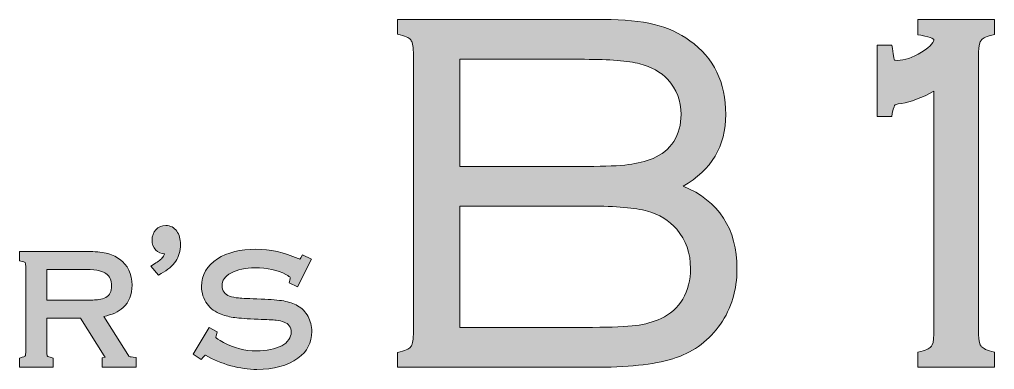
# Model space of a CAD drawing. Header units: inches. Extents: x 1117 to 1992, y -2324 to -585.
# Drawn here: x 1354.9 to 1421, y -1013.1 to -989.4 of the extents above; entities that cross this region are included whole.
import ezdxf

# ---------------------------------------------------------------- set-up
doc = ezdxf.new("R2010")
doc.units = ezdxf.units.IN
doc.header["$MEASUREMENT"] = 0
doc.layers.add('Layer 1', color=7, linetype='Continuous')

# ---------------------------------------------------------------- blocks, each defined once
blk = doc.blocks.new('block 189')
at = {"layer": 'Layer 1', "true_color": 0x010101}
h = blk.add_hatch(color=18, dxfattribs=at)
h.dxf.hatch_style = 2
edge = h.paths.add_edge_path()
edge.add_spline(control_points=[(1399.857, -1000.724), (1401.779, -999.631), (1402.752, -998), (1402.752, -995.868), (1402.752, -993.711), (1401.934, -992.03), (1400.321, -990.873), (1399.623, -990.361), (1398.806, -989.989), (1397.894, -989.768), (1396.994, -989.551), (1395.848, -989.44), (1394.485, -989.44), (1394.485, -989.44), (1380.497, -989.44), (1380.497, -989.44), (1380.497, -989.44), (1380.497, -990.428), (1380.497, -990.428), (1380.497, -990.428), (1380.69, -990.474), (1380.69, -990.474), (1381.147, -990.582), (1381.331, -990.726), (1381.407, -990.827), (1381.485, -990.931), (1381.577, -991.165), (1381.577, -991.682), (1381.577, -991.682), (1381.577, -1010.737), (1381.577, -1010.737), (1381.577, -1011.253), (1381.486, -1011.481), (1381.408, -1011.582), (1381.332, -1011.681), (1381.144, -1011.826), (1380.682, -1011.948), (1380.682, -1011.948), (1380.496, -1011.996), (1380.496, -1011.996), (1380.496, -1011.996), (1380.496, -1012.979), (1380.496, -1012.979), (1380.496, -1012.979), (1394.164, -1012.979), (1394.164, -1012.979), (1396.409, -1012.979), (1398.17, -1012.762), (1399.395, -1012.333), (1400.644, -1011.894), (1401.651, -1011.134), (1402.386, -1010.071), (1403.132, -1008.997), (1403.511, -1007.74), (1403.511, -1006.333), (1403.512, -1003.606), (1402.283, -1001.722), (1399.857, -1000.724)], knot_values=[0, 0, 0, 0, 1, 1, 1, 2, 2, 2, 3, 3, 3, 4, 4, 4, 5, 5, 5, 6, 6, 6, 7, 7, 7, 8, 8, 8, 9, 9, 9, 10, 10, 10, 11, 11, 11, 12, 12, 12, 13, 13, 13, 14, 14, 14, 15, 15, 15, 16, 16, 16, 17, 17, 17, 18, 18, 18, 19, 19, 19, 19], degree=3, periodic=1)
edge = h.paths.add_edge_path()
edge.add_spline(control_points=[(1384.727, -1002.076), (1384.727, -1002.076), (1393.557, -1002.076), (1393.557, -1002.076), (1395.304, -1002.076), (1396.611, -1002.19), (1397.441, -1002.414), (1398.243, -1002.63), (1398.912, -1003.044), (1399.426, -1003.643), (1400.048, -1004.369), (1400.362, -1005.263), (1400.362, -1006.299), (1400.362, -1007.082), (1400.184, -1007.776), (1399.832, -1008.364), (1399.483, -1008.948), (1398.988, -1009.392), (1398.366, -1009.682), (1397.84, -1009.918), (1397.261, -1010.079), (1396.647, -1010.16), (1396.02, -1010.242), (1395.037, -1010.284), (1393.727, -1010.284), (1393.727, -1010.284), (1384.727, -1010.284), (1384.727, -1010.284), (1384.727, -1010.284), (1384.727, -1002.076), (1384.727, -1002.076), (1384.727, -1002.076), (1384.727, -1002.076), (1384.727, -1002.076)], knot_values=[0, 0, 0, 0, 1, 1, 1, 2, 2, 2, 3, 3, 3, 4, 4, 4, 5, 5, 5, 6, 6, 6, 7, 7, 7, 8, 8, 8, 9, 9, 9, 10, 10, 10, 11, 11, 11, 11], degree=3, periodic=1)
edge = h.paths.add_edge_path()
edge.add_spline(control_points=[(1399.22, -997.691), (1398.89, -998.207), (1398.418, -998.595), (1397.818, -998.843), (1397.31, -999.048), (1396.75, -999.191), (1396.149, -999.266), (1395.54, -999.343), (1394.599, -999.383), (1393.354, -999.383), (1393.354, -999.383), (1384.727, -999.383), (1384.727, -999.383), (1384.727, -999.383), (1384.727, -992.135), (1384.727, -992.135), (1384.727, -992.135), (1393.186, -992.135), (1393.186, -992.135), (1394.867, -992.135), (1396.127, -992.238), (1396.93, -992.44), (1397.706, -992.636), (1398.345, -992.994), (1398.824, -993.506), (1399.427, -994.162), (1399.72, -994.935), (1399.72, -995.869), (1399.721, -996.559), (1399.552, -997.172), (1399.22, -997.691)], knot_values=[0, 0, 0, 0, 1, 1, 1, 2, 2, 2, 3, 3, 3, 4, 4, 4, 5, 5, 5, 6, 6, 6, 7, 7, 7, 8, 8, 8, 9, 9, 9, 10, 10, 10, 10], degree=3, periodic=1)
h = blk.add_hatch(color=18, dxfattribs=at)
h.dxf.hatch_style = 2
edge = h.paths.add_edge_path()
edge.add_spline(control_points=[(1415.772, -990.476), (1415.772, -990.476), (1415.98, -990.511), (1415.98, -990.511), (1416.756, -990.645), (1416.856, -990.805), (1416.852, -990.788), (1416.852, -990.919), (1416.742, -991.205), (1416.007, -991.655), (1415.408, -992.023), (1414.865, -992.209), (1414.393, -992.209), (1414.248, -992.209), (1414.192, -992.186), (1414.19, -992.192), (1414.176, -992.159), (1414.122, -992.007), (1414.043, -991.397), (1414.043, -991.397), (1414.014, -991.18), (1414.014, -991.18), (1414.014, -991.18), (1413.004, -991.18), (1413.004, -991.18), (1413.004, -991.18), (1413.004, -996.001), (1413.004, -996.001), (1413.004, -996.001), (1413.997, -996.001), (1413.997, -996.001), (1413.997, -996.001), (1414.039, -995.802), (1414.039, -995.802), (1414.136, -995.34), (1414.207, -995.246), (1414.211, -995.239), (1414.214, -995.236), (1414.292, -995.172), (1414.656, -995.12), (1415.298, -995.028), (1416.035, -994.747), (1416.852, -994.282), (1416.852, -994.282), (1416.852, -1010.738), (1416.852, -1010.738), (1416.852, -1011.24), (1416.761, -1011.465), (1416.684, -1011.565), (1416.608, -1011.663), (1416.423, -1011.804), (1415.964, -1011.912), (1415.964, -1011.912), (1415.772, -1011.958), (1415.772, -1011.958), (1415.772, -1011.958), (1415.772, -1012.98), (1415.772, -1012.98), (1415.772, -1012.98), (1420.964, -1012.98), (1420.964, -1012.98), (1420.964, -1012.98), (1420.964, -1011.963), (1420.964, -1011.963), (1420.964, -1011.963), (1420.778, -1011.914), (1420.778, -1011.914), (1420.315, -1011.792), (1420.127, -1011.651), (1420.05, -1011.554), (1419.974, -1011.458), (1419.884, -1011.239), (1419.884, -1010.738), (1419.884, -1010.738), (1419.884, -991.683), (1419.884, -991.683), (1419.884, -991.181), (1419.976, -990.957), (1420.053, -990.856), (1420.128, -990.757), (1420.314, -990.617), (1420.773, -990.509), (1420.773, -990.509), (1420.965, -990.463), (1420.965, -990.463), (1420.965, -990.463), (1420.965, -989.441), (1420.965, -989.441), (1420.965, -989.441), (1415.773, -989.441), (1415.773, -989.441), (1415.773, -989.441), (1415.772, -990.476), (1415.772, -990.476), (1415.772, -990.476), (1415.772, -990.476), (1415.772, -990.476)], knot_values=[0, 0, 0, 0, 1, 1, 1, 2, 2, 2, 3, 3, 3, 4, 4, 4, 5, 5, 5, 6, 6, 6, 7, 7, 7, 8, 8, 8, 9, 9, 9, 10, 10, 10, 11, 11, 11, 12, 12, 12, 13, 13, 13, 14, 14, 14, 15, 15, 15, 16, 16, 16, 17, 17, 17, 18, 18, 18, 19, 19, 19, 20, 20, 20, 21, 21, 21, 22, 22, 22, 23, 23, 23, 24, 24, 24, 25, 25, 25, 26, 26, 26, 27, 27, 27, 28, 28, 28, 29, 29, 29, 30, 30, 30, 31, 31, 31, 32, 32, 32, 32], degree=3, periodic=1)
h = blk.add_hatch(color=18, dxfattribs=at)
h.dxf.hatch_style = 2
edge = h.paths.add_edge_path()
edge.add_spline(control_points=[(1364.798, -1003.39), (1364.526, -1003.39), (1364.3, -1003.486), (1364.123, -1003.674), (1363.951, -1003.858), (1363.864, -1004.092), (1363.864, -1004.369), (1363.864, -1004.644), (1363.949, -1004.871), (1364.116, -1005.047), (1364.272, -1005.211), (1364.473, -1005.301), (1364.714, -1005.315), (1364.681, -1005.392), (1364.641, -1005.46), (1364.595, -1005.521), (1364.483, -1005.668), (1364.294, -1005.824), (1364.034, -1005.986), (1364.034, -1005.986), (1363.787, -1006.14), (1363.787, -1006.14), (1363.787, -1006.14), (1364.306, -1006.747), (1364.306, -1006.747), (1364.306, -1006.747), (1364.486, -1006.646), (1364.486, -1006.646), (1364.934, -1006.393), (1365.266, -1006.109), (1365.472, -1005.804), (1365.684, -1005.488), (1365.791, -1005.108), (1365.791, -1004.672), (1365.791, -1004.307), (1365.706, -1004.005), (1365.541, -1003.775), (1365.36, -1003.523), (1365.102, -1003.39), (1364.798, -1003.39)], knot_values=[0, 0, 0, 0, 1, 1, 1, 2, 2, 2, 3, 3, 3, 4, 4, 4, 5, 5, 5, 6, 6, 6, 7, 7, 7, 8, 8, 8, 9, 9, 9, 10, 10, 10, 11, 11, 11, 12, 12, 12, 13, 13, 13, 13], degree=3, periodic=1)
h = blk.add_hatch(color=18, dxfattribs=at)
h.dxf.hatch_style = 2
edge = h.paths.add_edge_path()
edge.add_spline(control_points=[(1362.329, -1012.25), (1362.321, -1012.246), (1362.284, -1012.222), (1362.224, -1012.131), (1362.224, -1012.131), (1360.592, -1009.54), (1360.592, -1009.54), (1361.142, -1009.438), (1361.581, -1009.239), (1361.901, -1008.944), (1362.306, -1008.571), (1362.511, -1008.062), (1362.511, -1007.429), (1362.511, -1006.657), (1362.22, -1006.06), (1361.648, -1005.656), (1361.391, -1005.471), (1361.086, -1005.338), (1360.743, -1005.261), (1360.413, -1005.188), (1359.989, -1005.15), (1359.481, -1005.15), (1359.481, -1005.15), (1354.879, -1005.15), (1354.879, -1005.15), (1354.879, -1005.15), (1354.879, -1005.77), (1354.879, -1005.77), (1354.879, -1005.77), (1355.065, -1005.819), (1355.065, -1005.819), (1355.229, -1005.862), (1355.263, -1005.906), (1355.264, -1005.906), (1355.264, -1005.906), (1355.298, -1005.956), (1355.298, -1006.14), (1355.298, -1006.14), (1355.298, -1011.99), (1355.298, -1011.99), (1355.298, -1012.176), (1355.263, -1012.228), (1355.263, -1012.228), (1355.263, -1012.228), (1355.227, -1012.27), (1355.067, -1012.311), (1355.067, -1012.311), (1354.879, -1012.36), (1354.879, -1012.36), (1354.879, -1012.36), (1354.879, -1012.98), (1354.879, -1012.98), (1354.879, -1012.98), (1357.152, -1012.98), (1357.152, -1012.98), (1357.152, -1012.98), (1357.152, -1012.361), (1357.152, -1012.361), (1357.152, -1012.361), (1356.966, -1012.311), (1356.966, -1012.311), (1356.804, -1012.269), (1356.769, -1012.225), (1356.769, -1012.224), (1356.768, -1012.224), (1356.733, -1012.174), (1356.733, -1011.99), (1356.733, -1011.99), (1356.733, -1009.662), (1356.733, -1009.662), (1356.733, -1009.662), (1359.01, -1009.662), (1359.01, -1009.662), (1359.01, -1009.662), (1360.622, -1012.21), (1360.622, -1012.21), (1360.647, -1012.249), (1360.666, -1012.281), (1360.682, -1012.307), (1360.681, -1012.307), (1360.679, -1012.308), (1360.678, -1012.308), (1360.678, -1012.308), (1360.479, -1012.349), (1360.479, -1012.349), (1360.479, -1012.349), (1360.479, -1012.98), (1360.479, -1012.98), (1360.479, -1012.98), (1362.792, -1012.98), (1362.792, -1012.98), (1362.792, -1012.98), (1362.792, -1012.333), (1362.792, -1012.333), (1362.792, -1012.333), (1362.575, -1012.305), (1362.575, -1012.305), (1362.387, -1012.28), (1362.334, -1012.253), (1362.329, -1012.25)], knot_values=[0, 0, 0, 0, 1, 1, 1, 2, 2, 2, 3, 3, 3, 4, 4, 4, 5, 5, 5, 6, 6, 6, 7, 7, 7, 8, 8, 8, 9, 9, 9, 10, 10, 10, 11, 11, 11, 12, 12, 12, 13, 13, 13, 14, 14, 14, 15, 15, 15, 16, 16, 16, 17, 17, 17, 18, 18, 18, 19, 19, 19, 20, 20, 20, 21, 21, 21, 22, 22, 22, 23, 23, 23, 24, 24, 24, 25, 25, 25, 26, 26, 26, 27, 27, 27, 28, 28, 28, 29, 29, 29, 30, 30, 30, 31, 31, 31, 32, 32, 32, 33, 33, 33, 33], degree=3, periodic=1)
edge = h.paths.add_edge_path()
edge.add_spline(control_points=[(1356.733, -1006.364), (1356.733, -1006.364), (1359.376, -1006.364), (1359.376, -1006.364), (1360.19, -1006.364), (1360.568, -1006.513), (1360.741, -1006.638), (1360.997, -1006.821), (1361.121, -1007.092), (1361.121, -1007.468), (1361.121, -1007.854), (1360.997, -1008.103), (1360.732, -1008.251), (1360.603, -1008.323), (1360.439, -1008.374), (1360.245, -1008.402), (1360.032, -1008.433), (1359.705, -1008.449), (1359.27, -1008.449), (1359.27, -1008.449), (1356.732, -1008.449), (1356.732, -1008.449), (1356.732, -1008.449), (1356.733, -1006.364), (1356.733, -1006.364), (1356.733, -1006.364), (1356.733, -1006.364), (1356.733, -1006.364)], knot_values=[0, 0, 0, 0, 1, 1, 1, 2, 2, 2, 3, 3, 3, 4, 4, 4, 5, 5, 5, 6, 6, 6, 7, 7, 7, 8, 8, 8, 9, 9, 9, 9], degree=3, periodic=1)
h = blk.add_hatch(color=18, dxfattribs=at)
h.dxf.hatch_style = 2
edge = h.paths.add_edge_path()
edge.add_spline(control_points=[(1373.731, -1008.821), (1373.468, -1008.673), (1373.15, -1008.564), (1372.785, -1008.498), (1372.433, -1008.435), (1371.932, -1008.393), (1371.255, -1008.37), (1370.474, -1008.34), (1369.958, -1008.314), (1369.724, -1008.293), (1369.505, -1008.273), (1369.3, -1008.231), (1369.114, -1008.168), (1368.958, -1008.115), (1368.837, -1008.027), (1368.745, -1007.901), (1368.654, -1007.776), (1368.61, -1007.638), (1368.61, -1007.482), (1368.61, -1007.111), (1368.805, -1006.825), (1369.204, -1006.609), (1369.65, -1006.373), (1370.204, -1006.252), (1370.854, -1006.252), (1371.671, -1006.252), (1372.371, -1006.406), (1372.936, -1006.708), (1373.127, -1006.808), (1373.2, -1006.873), (1373.225, -1006.899), (1373.221, -1006.942), (1373.212, -1007.004), (1373.198, -1007.085), (1373.198, -1007.085), (1373.166, -1007.268), (1373.166, -1007.268), (1373.166, -1007.268), (1373.712, -1007.541), (1373.712, -1007.541), (1373.712, -1007.541), (1374.66, -1005.664), (1374.66, -1005.664), (1374.66, -1005.664), (1374.06, -1005.377), (1374.06, -1005.377), (1374.06, -1005.377), (1373.943, -1005.573), (1373.943, -1005.573), (1373.915, -1005.62), (1373.893, -1005.652), (1373.877, -1005.673), (1373.847, -1005.661), (1373.81, -1005.647), (1373.768, -1005.63), (1372.816, -1005.207), (1371.853, -1004.993), (1370.906, -1004.993), (1369.859, -1004.993), (1368.979, -1005.213), (1368.292, -1005.647), (1367.581, -1006.095), (1367.22, -1006.723), (1367.22, -1007.514), (1367.22, -1007.963), (1367.345, -1008.361), (1367.592, -1008.698), (1367.834, -1009.02), (1368.157, -1009.255), (1368.55, -1009.397), (1368.839, -1009.503), (1369.152, -1009.579), (1369.479, -1009.623), (1369.796, -1009.666), (1370.323, -1009.703), (1371.048, -1009.733), (1371.649, -1009.755), (1372.062, -1009.779), (1372.274, -1009.804), (1372.475, -1009.828), (1372.659, -1009.868), (1372.816, -1009.921), (1372.961, -1009.974), (1373.075, -1010.061), (1373.163, -1010.185), (1373.251, -1010.308), (1373.293, -1010.445), (1373.293, -1010.603), (1373.293, -1010.78), (1373.239, -1010.948), (1373.126, -1011.114), (1373.009, -1011.287), (1372.855, -1011.423), (1372.656, -1011.526), (1372.206, -1011.759), (1371.625, -1011.877), (1370.932, -1011.877), (1370.169, -1011.877), (1369.423, -1011.686), (1368.713, -1011.311), (1368.341, -1011.114), (1368.22, -1011.006), (1368.183, -1010.964), (1368.186, -1010.946), (1368.192, -1010.921), (1368.203, -1010.885), (1368.203, -1010.885), (1368.275, -1010.598), (1368.275, -1010.598), (1368.275, -1010.598), (1367.742, -1010.288), (1367.742, -1010.288), (1367.742, -1010.288), (1366.661, -1012.1), (1366.661, -1012.1), (1366.661, -1012.1), (1367.197, -1012.45), (1367.197, -1012.45), (1367.197, -1012.45), (1367.34, -1012.283), (1367.34, -1012.283), (1367.393, -1012.22), (1367.432, -1012.184), (1367.457, -1012.161), (1367.463, -1012.165), (1367.47, -1012.169), (1367.479, -1012.174), (1368.004, -1012.471), (1368.581, -1012.708), (1369.194, -1012.878), (1369.808, -1013.049), (1370.405, -1013.136), (1370.965, -1013.136), (1372.113, -1013.136), (1373.051, -1012.88), (1373.755, -1012.375), (1374.375, -1011.926), (1374.689, -1011.314), (1374.689, -1010.556), (1374.689, -1010.193), (1374.604, -1009.852), (1374.436, -1009.544), (1374.266, -1009.231), (1374.028, -1008.987), (1373.731, -1008.821)], knot_values=[0, 0, 0, 0, 1, 1, 1, 2, 2, 2, 3, 3, 3, 4, 4, 4, 5, 5, 5, 6, 6, 6, 7, 7, 7, 8, 8, 8, 9, 9, 9, 10, 10, 10, 11, 11, 11, 12, 12, 12, 13, 13, 13, 14, 14, 14, 15, 15, 15, 16, 16, 16, 17, 17, 17, 18, 18, 18, 19, 19, 19, 20, 20, 20, 21, 21, 21, 22, 22, 22, 23, 23, 23, 24, 24, 24, 25, 25, 25, 26, 26, 26, 27, 27, 27, 28, 28, 28, 29, 29, 29, 30, 30, 30, 31, 31, 31, 32, 32, 32, 33, 33, 33, 34, 34, 34, 35, 35, 35, 36, 36, 36, 37, 37, 37, 38, 38, 38, 39, 39, 39, 40, 40, 40, 41, 41, 41, 42, 42, 42, 43, 43, 43, 44, 44, 44, 45, 45, 45, 46, 46, 46, 47, 47, 47, 48, 48, 48, 48], degree=3, periodic=1)
at = {"layer": 'Layer 1', "lineweight": 0}
for points, knots in [([(1399.857, -1000.724), (1401.779, -999.631), (1402.752, -998), (1402.752, -995.868), (1402.752, -993.711), (1401.934, -992.03), (1400.321, -990.873), (1399.623, -990.361), (1398.806, -989.989), (1397.894, -989.768), (1396.994, -989.551), (1395.848, -989.44), (1394.485, -989.44), (1394.485, -989.44), (1380.497, -989.44), (1380.497, -989.44), (1380.497, -989.44), (1380.497, -990.428), (1380.497, -990.428), (1380.497, -990.428), (1380.69, -990.474), (1380.69, -990.474), (1381.147, -990.582), (1381.331, -990.726), (1381.407, -990.827), (1381.485, -990.931), (1381.577, -991.165), (1381.577, -991.682), (1381.577, -991.682), (1381.577, -1010.737), (1381.577, -1010.737), (1381.577, -1011.253), (1381.486, -1011.481), (1381.408, -1011.582), (1381.332, -1011.681), (1381.144, -1011.826), (1380.682, -1011.948), (1380.682, -1011.948), (1380.496, -1011.996), (1380.496, -1011.996), (1380.496, -1011.996), (1380.496, -1012.979), (1380.496, -1012.979), (1380.496, -1012.979), (1394.164, -1012.979), (1394.164, -1012.979), (1396.409, -1012.979), (1398.17, -1012.762), (1399.395, -1012.333), (1400.644, -1011.894), (1401.651, -1011.134), (1402.386, -1010.071), (1403.132, -1008.997), (1403.511, -1007.74), (1403.511, -1006.333), (1403.512, -1003.606), (1402.283, -1001.722), (1399.857, -1000.724)], [0, 0, 0, 0, 1, 1, 1, 2, 2, 2, 3, 3, 3, 4, 4, 4, 5, 5, 5, 6, 6, 6, 7, 7, 7, 8, 8, 8, 9, 9, 9, 10, 10, 10, 11, 11, 11, 12, 12, 12, 13, 13, 13, 14, 14, 14, 15, 15, 15, 16, 16, 16, 17, 17, 17, 18, 18, 18, 19, 19, 19, 19]), ([(1415.772, -990.476), (1415.772, -990.476), (1415.98, -990.511), (1415.98, -990.511), (1416.756, -990.645), (1416.856, -990.805), (1416.852, -990.788), (1416.852, -990.919), (1416.742, -991.205), (1416.007, -991.655), (1415.408, -992.023), (1414.865, -992.209), (1414.393, -992.209), (1414.248, -992.209), (1414.192, -992.186), (1414.19, -992.192), (1414.176, -992.159), (1414.122, -992.007), (1414.043, -991.397), (1414.043, -991.397), (1414.014, -991.18), (1414.014, -991.18), (1414.014, -991.18), (1413.004, -991.18), (1413.004, -991.18), (1413.004, -991.18), (1413.004, -996.001), (1413.004, -996.001), (1413.004, -996.001), (1413.997, -996.001), (1413.997, -996.001), (1413.997, -996.001), (1414.039, -995.802), (1414.039, -995.802), (1414.136, -995.34), (1414.207, -995.246), (1414.211, -995.239), (1414.214, -995.236), (1414.292, -995.172), (1414.656, -995.12), (1415.298, -995.028), (1416.035, -994.747), (1416.852, -994.282), (1416.852, -994.282), (1416.852, -1010.738), (1416.852, -1010.738), (1416.852, -1011.24), (1416.761, -1011.465), (1416.684, -1011.565), (1416.608, -1011.663), (1416.423, -1011.804), (1415.964, -1011.912), (1415.964, -1011.912), (1415.772, -1011.958), (1415.772, -1011.958), (1415.772, -1011.958), (1415.772, -1012.98), (1415.772, -1012.98), (1415.772, -1012.98), (1420.964, -1012.98), (1420.964, -1012.98), (1420.964, -1012.98), (1420.964, -1011.963), (1420.964, -1011.963), (1420.964, -1011.963), (1420.778, -1011.914), (1420.778, -1011.914), (1420.315, -1011.792), (1420.127, -1011.651), (1420.05, -1011.554), (1419.974, -1011.458), (1419.884, -1011.239), (1419.884, -1010.738), (1419.884, -1010.738), (1419.884, -991.683), (1419.884, -991.683), (1419.884, -991.181), (1419.976, -990.957), (1420.053, -990.856), (1420.128, -990.757), (1420.314, -990.617), (1420.773, -990.509), (1420.773, -990.509), (1420.965, -990.463), (1420.965, -990.463), (1420.965, -990.463), (1420.965, -989.441), (1420.965, -989.441), (1420.965, -989.441), (1415.773, -989.441), (1415.773, -989.441), (1415.773, -989.441), (1415.772, -990.476), (1415.772, -990.476), (1415.772, -990.476), (1415.772, -990.476), (1415.772, -990.476)], [0, 0, 0, 0, 1, 1, 1, 2, 2, 2, 3, 3, 3, 4, 4, 4, 5, 5, 5, 6, 6, 6, 7, 7, 7, 8, 8, 8, 9, 9, 9, 10, 10, 10, 11, 11, 11, 12, 12, 12, 13, 13, 13, 14, 14, 14, 15, 15, 15, 16, 16, 16, 17, 17, 17, 18, 18, 18, 19, 19, 19, 20, 20, 20, 21, 21, 21, 22, 22, 22, 23, 23, 23, 24, 24, 24, 25, 25, 25, 26, 26, 26, 27, 27, 27, 28, 28, 28, 29, 29, 29, 30, 30, 30, 31, 31, 31, 32, 32, 32, 32]), ([(1399.22, -997.691), (1398.89, -998.207), (1398.418, -998.595), (1397.818, -998.843), (1397.31, -999.048), (1396.75, -999.191), (1396.149, -999.266), (1395.54, -999.343), (1394.599, -999.383), (1393.354, -999.383), (1393.354, -999.383), (1384.727, -999.383), (1384.727, -999.383), (1384.727, -999.383), (1384.727, -992.135), (1384.727, -992.135), (1384.727, -992.135), (1393.186, -992.135), (1393.186, -992.135), (1394.867, -992.135), (1396.127, -992.238), (1396.93, -992.44), (1397.706, -992.636), (1398.345, -992.994), (1398.824, -993.506), (1399.427, -994.162), (1399.72, -994.935), (1399.72, -995.869), (1399.721, -996.559), (1399.552, -997.172), (1399.22, -997.691)], [0, 0, 0, 0, 1, 1, 1, 2, 2, 2, 3, 3, 3, 4, 4, 4, 5, 5, 5, 6, 6, 6, 7, 7, 7, 8, 8, 8, 9, 9, 9, 10, 10, 10, 10]), ([(1384.727, -1002.076), (1384.727, -1002.076), (1393.557, -1002.076), (1393.557, -1002.076), (1395.304, -1002.076), (1396.611, -1002.19), (1397.441, -1002.414), (1398.243, -1002.63), (1398.912, -1003.044), (1399.426, -1003.643), (1400.048, -1004.369), (1400.362, -1005.263), (1400.362, -1006.299), (1400.362, -1007.082), (1400.184, -1007.776), (1399.832, -1008.364), (1399.483, -1008.948), (1398.988, -1009.392), (1398.366, -1009.682), (1397.84, -1009.918), (1397.261, -1010.079), (1396.647, -1010.16), (1396.02, -1010.242), (1395.037, -1010.284), (1393.727, -1010.284), (1393.727, -1010.284), (1384.727, -1010.284), (1384.727, -1010.284), (1384.727, -1010.284), (1384.727, -1002.076), (1384.727, -1002.076), (1384.727, -1002.076), (1384.727, -1002.076), (1384.727, -1002.076)], [0, 0, 0, 0, 1, 1, 1, 2, 2, 2, 3, 3, 3, 4, 4, 4, 5, 5, 5, 6, 6, 6, 7, 7, 7, 8, 8, 8, 9, 9, 9, 10, 10, 10, 11, 11, 11, 11]), ([(1364.798, -1003.39), (1364.526, -1003.39), (1364.3, -1003.486), (1364.123, -1003.674), (1363.951, -1003.858), (1363.864, -1004.092), (1363.864, -1004.369), (1363.864, -1004.644), (1363.949, -1004.871), (1364.116, -1005.047), (1364.272, -1005.211), (1364.473, -1005.301), (1364.714, -1005.315), (1364.681, -1005.392), (1364.641, -1005.46), (1364.595, -1005.521), (1364.483, -1005.668), (1364.294, -1005.824), (1364.034, -1005.986), (1364.034, -1005.986), (1363.787, -1006.14), (1363.787, -1006.14), (1363.787, -1006.14), (1364.306, -1006.747), (1364.306, -1006.747), (1364.306, -1006.747), (1364.486, -1006.646), (1364.486, -1006.646), (1364.934, -1006.393), (1365.266, -1006.109), (1365.472, -1005.804), (1365.684, -1005.488), (1365.791, -1005.108), (1365.791, -1004.672), (1365.791, -1004.307), (1365.706, -1004.005), (1365.541, -1003.775), (1365.36, -1003.523), (1365.102, -1003.39), (1364.798, -1003.39)], [0, 0, 0, 0, 1, 1, 1, 2, 2, 2, 3, 3, 3, 4, 4, 4, 5, 5, 5, 6, 6, 6, 7, 7, 7, 8, 8, 8, 9, 9, 9, 10, 10, 10, 11, 11, 11, 12, 12, 12, 13, 13, 13, 13]), ([(1362.329, -1012.25), (1362.321, -1012.246), (1362.284, -1012.222), (1362.224, -1012.131), (1362.224, -1012.131), (1360.592, -1009.54), (1360.592, -1009.54), (1361.142, -1009.438), (1361.581, -1009.239), (1361.901, -1008.944), (1362.306, -1008.571), (1362.511, -1008.062), (1362.511, -1007.429), (1362.511, -1006.657), (1362.22, -1006.06), (1361.648, -1005.656), (1361.391, -1005.471), (1361.086, -1005.338), (1360.743, -1005.261), (1360.413, -1005.188), (1359.989, -1005.15), (1359.481, -1005.15), (1359.481, -1005.15), (1354.879, -1005.15), (1354.879, -1005.15), (1354.879, -1005.15), (1354.879, -1005.77), (1354.879, -1005.77), (1354.879, -1005.77), (1355.065, -1005.819), (1355.065, -1005.819), (1355.229, -1005.862), (1355.263, -1005.906), (1355.264, -1005.906), (1355.264, -1005.906), (1355.298, -1005.956), (1355.298, -1006.14), (1355.298, -1006.14), (1355.298, -1011.99), (1355.298, -1011.99), (1355.298, -1012.176), (1355.263, -1012.228), (1355.263, -1012.228), (1355.263, -1012.228), (1355.227, -1012.27), (1355.067, -1012.311), (1355.067, -1012.311), (1354.879, -1012.36), (1354.879, -1012.36), (1354.879, -1012.36), (1354.879, -1012.98), (1354.879, -1012.98), (1354.879, -1012.98), (1357.152, -1012.98), (1357.152, -1012.98), (1357.152, -1012.98), (1357.152, -1012.361), (1357.152, -1012.361), (1357.152, -1012.361), (1356.966, -1012.311), (1356.966, -1012.311), (1356.804, -1012.269), (1356.769, -1012.225), (1356.769, -1012.224), (1356.768, -1012.224), (1356.733, -1012.174), (1356.733, -1011.99), (1356.733, -1011.99), (1356.733, -1009.662), (1356.733, -1009.662), (1356.733, -1009.662), (1359.01, -1009.662), (1359.01, -1009.662), (1359.01, -1009.662), (1360.622, -1012.21), (1360.622, -1012.21), (1360.647, -1012.249), (1360.666, -1012.281), (1360.682, -1012.307), (1360.681, -1012.307), (1360.679, -1012.308), (1360.678, -1012.308), (1360.678, -1012.308), (1360.479, -1012.349), (1360.479, -1012.349), (1360.479, -1012.349), (1360.479, -1012.98), (1360.479, -1012.98), (1360.479, -1012.98), (1362.792, -1012.98), (1362.792, -1012.98), (1362.792, -1012.98), (1362.792, -1012.333), (1362.792, -1012.333), (1362.792, -1012.333), (1362.575, -1012.305), (1362.575, -1012.305), (1362.387, -1012.28), (1362.334, -1012.253), (1362.329, -1012.25)], [0, 0, 0, 0, 1, 1, 1, 2, 2, 2, 3, 3, 3, 4, 4, 4, 5, 5, 5, 6, 6, 6, 7, 7, 7, 8, 8, 8, 9, 9, 9, 10, 10, 10, 11, 11, 11, 12, 12, 12, 13, 13, 13, 14, 14, 14, 15, 15, 15, 16, 16, 16, 17, 17, 17, 18, 18, 18, 19, 19, 19, 20, 20, 20, 21, 21, 21, 22, 22, 22, 23, 23, 23, 24, 24, 24, 25, 25, 25, 26, 26, 26, 27, 27, 27, 28, 28, 28, 29, 29, 29, 30, 30, 30, 31, 31, 31, 32, 32, 32, 33, 33, 33, 33]), ([(1373.731, -1008.821), (1373.468, -1008.673), (1373.15, -1008.564), (1372.785, -1008.498), (1372.433, -1008.435), (1371.932, -1008.393), (1371.255, -1008.37), (1370.474, -1008.34), (1369.958, -1008.314), (1369.724, -1008.293), (1369.505, -1008.273), (1369.3, -1008.231), (1369.114, -1008.168), (1368.958, -1008.115), (1368.837, -1008.027), (1368.745, -1007.901), (1368.654, -1007.776), (1368.61, -1007.638), (1368.61, -1007.482), (1368.61, -1007.111), (1368.805, -1006.825), (1369.204, -1006.609), (1369.65, -1006.373), (1370.204, -1006.252), (1370.854, -1006.252), (1371.671, -1006.252), (1372.371, -1006.406), (1372.936, -1006.708), (1373.127, -1006.808), (1373.2, -1006.873), (1373.225, -1006.899), (1373.221, -1006.942), (1373.212, -1007.004), (1373.198, -1007.085), (1373.198, -1007.085), (1373.166, -1007.268), (1373.166, -1007.268), (1373.166, -1007.268), (1373.712, -1007.541), (1373.712, -1007.541), (1373.712, -1007.541), (1374.66, -1005.664), (1374.66, -1005.664), (1374.66, -1005.664), (1374.06, -1005.377), (1374.06, -1005.377), (1374.06, -1005.377), (1373.943, -1005.573), (1373.943, -1005.573), (1373.915, -1005.62), (1373.893, -1005.652), (1373.877, -1005.673), (1373.847, -1005.661), (1373.81, -1005.647), (1373.768, -1005.63), (1372.816, -1005.207), (1371.853, -1004.993), (1370.906, -1004.993), (1369.859, -1004.993), (1368.979, -1005.213), (1368.292, -1005.647), (1367.581, -1006.095), (1367.22, -1006.723), (1367.22, -1007.514), (1367.22, -1007.963), (1367.345, -1008.361), (1367.592, -1008.698), (1367.834, -1009.02), (1368.157, -1009.255), (1368.55, -1009.397), (1368.839, -1009.503), (1369.152, -1009.579), (1369.479, -1009.623), (1369.796, -1009.666), (1370.323, -1009.703), (1371.048, -1009.733), (1371.649, -1009.755), (1372.062, -1009.779), (1372.274, -1009.804), (1372.475, -1009.828), (1372.659, -1009.868), (1372.816, -1009.921), (1372.961, -1009.974), (1373.075, -1010.061), (1373.163, -1010.185), (1373.251, -1010.308), (1373.293, -1010.445), (1373.293, -1010.603), (1373.293, -1010.78), (1373.239, -1010.948), (1373.126, -1011.114), (1373.009, -1011.287), (1372.855, -1011.423), (1372.656, -1011.526), (1372.206, -1011.759), (1371.625, -1011.877), (1370.932, -1011.877), (1370.169, -1011.877), (1369.423, -1011.686), (1368.713, -1011.311), (1368.341, -1011.114), (1368.22, -1011.006), (1368.183, -1010.964), (1368.186, -1010.946), (1368.192, -1010.921), (1368.203, -1010.885), (1368.203, -1010.885), (1368.275, -1010.598), (1368.275, -1010.598), (1368.275, -1010.598), (1367.742, -1010.288), (1367.742, -1010.288), (1367.742, -1010.288), (1366.661, -1012.1), (1366.661, -1012.1), (1366.661, -1012.1), (1367.197, -1012.45), (1367.197, -1012.45), (1367.197, -1012.45), (1367.34, -1012.283), (1367.34, -1012.283), (1367.393, -1012.22), (1367.432, -1012.184), (1367.457, -1012.161), (1367.463, -1012.165), (1367.47, -1012.169), (1367.479, -1012.174), (1368.004, -1012.471), (1368.581, -1012.708), (1369.194, -1012.878), (1369.808, -1013.049), (1370.405, -1013.136), (1370.965, -1013.136), (1372.113, -1013.136), (1373.051, -1012.88), (1373.755, -1012.375), (1374.375, -1011.926), (1374.689, -1011.314), (1374.689, -1010.556), (1374.689, -1010.193), (1374.604, -1009.852), (1374.436, -1009.544), (1374.266, -1009.231), (1374.028, -1008.987), (1373.731, -1008.821)], [0, 0, 0, 0, 1, 1, 1, 2, 2, 2, 3, 3, 3, 4, 4, 4, 5, 5, 5, 6, 6, 6, 7, 7, 7, 8, 8, 8, 9, 9, 9, 10, 10, 10, 11, 11, 11, 12, 12, 12, 13, 13, 13, 14, 14, 14, 15, 15, 15, 16, 16, 16, 17, 17, 17, 18, 18, 18, 19, 19, 19, 20, 20, 20, 21, 21, 21, 22, 22, 22, 23, 23, 23, 24, 24, 24, 25, 25, 25, 26, 26, 26, 27, 27, 27, 28, 28, 28, 29, 29, 29, 30, 30, 30, 31, 31, 31, 32, 32, 32, 33, 33, 33, 34, 34, 34, 35, 35, 35, 36, 36, 36, 37, 37, 37, 38, 38, 38, 39, 39, 39, 40, 40, 40, 41, 41, 41, 42, 42, 42, 43, 43, 43, 44, 44, 44, 45, 45, 45, 46, 46, 46, 47, 47, 47, 48, 48, 48, 48]), ([(1356.733, -1006.364), (1356.733, -1006.364), (1359.376, -1006.364), (1359.376, -1006.364), (1360.19, -1006.364), (1360.568, -1006.513), (1360.741, -1006.638), (1360.997, -1006.821), (1361.121, -1007.092), (1361.121, -1007.468), (1361.121, -1007.854), (1360.997, -1008.103), (1360.732, -1008.251), (1360.603, -1008.323), (1360.439, -1008.374), (1360.245, -1008.402), (1360.032, -1008.433), (1359.705, -1008.449), (1359.27, -1008.449), (1359.27, -1008.449), (1356.732, -1008.449), (1356.732, -1008.449), (1356.732, -1008.449), (1356.733, -1006.364), (1356.733, -1006.364), (1356.733, -1006.364), (1356.733, -1006.364), (1356.733, -1006.364)], [0, 0, 0, 0, 1, 1, 1, 2, 2, 2, 3, 3, 3, 4, 4, 4, 5, 5, 5, 6, 6, 6, 7, 7, 7, 8, 8, 8, 9, 9, 9, 9])]:
    blk.add_open_spline(points, degree=3, knots=knots, dxfattribs=at)
blk = doc.blocks.new('block 188')
at = {"layer": 'Layer 1'}
blk.add_blockref('block 189', (0, 0), dxfattribs=at)

msp = doc.modelspace()

# ---------------------------------------------------------------- block references
at = {"layer": 'Layer 1'}
msp.add_blockref('block 188', (0, 0), dxfattribs=at)

doc.saveas('drawing.dxf')
